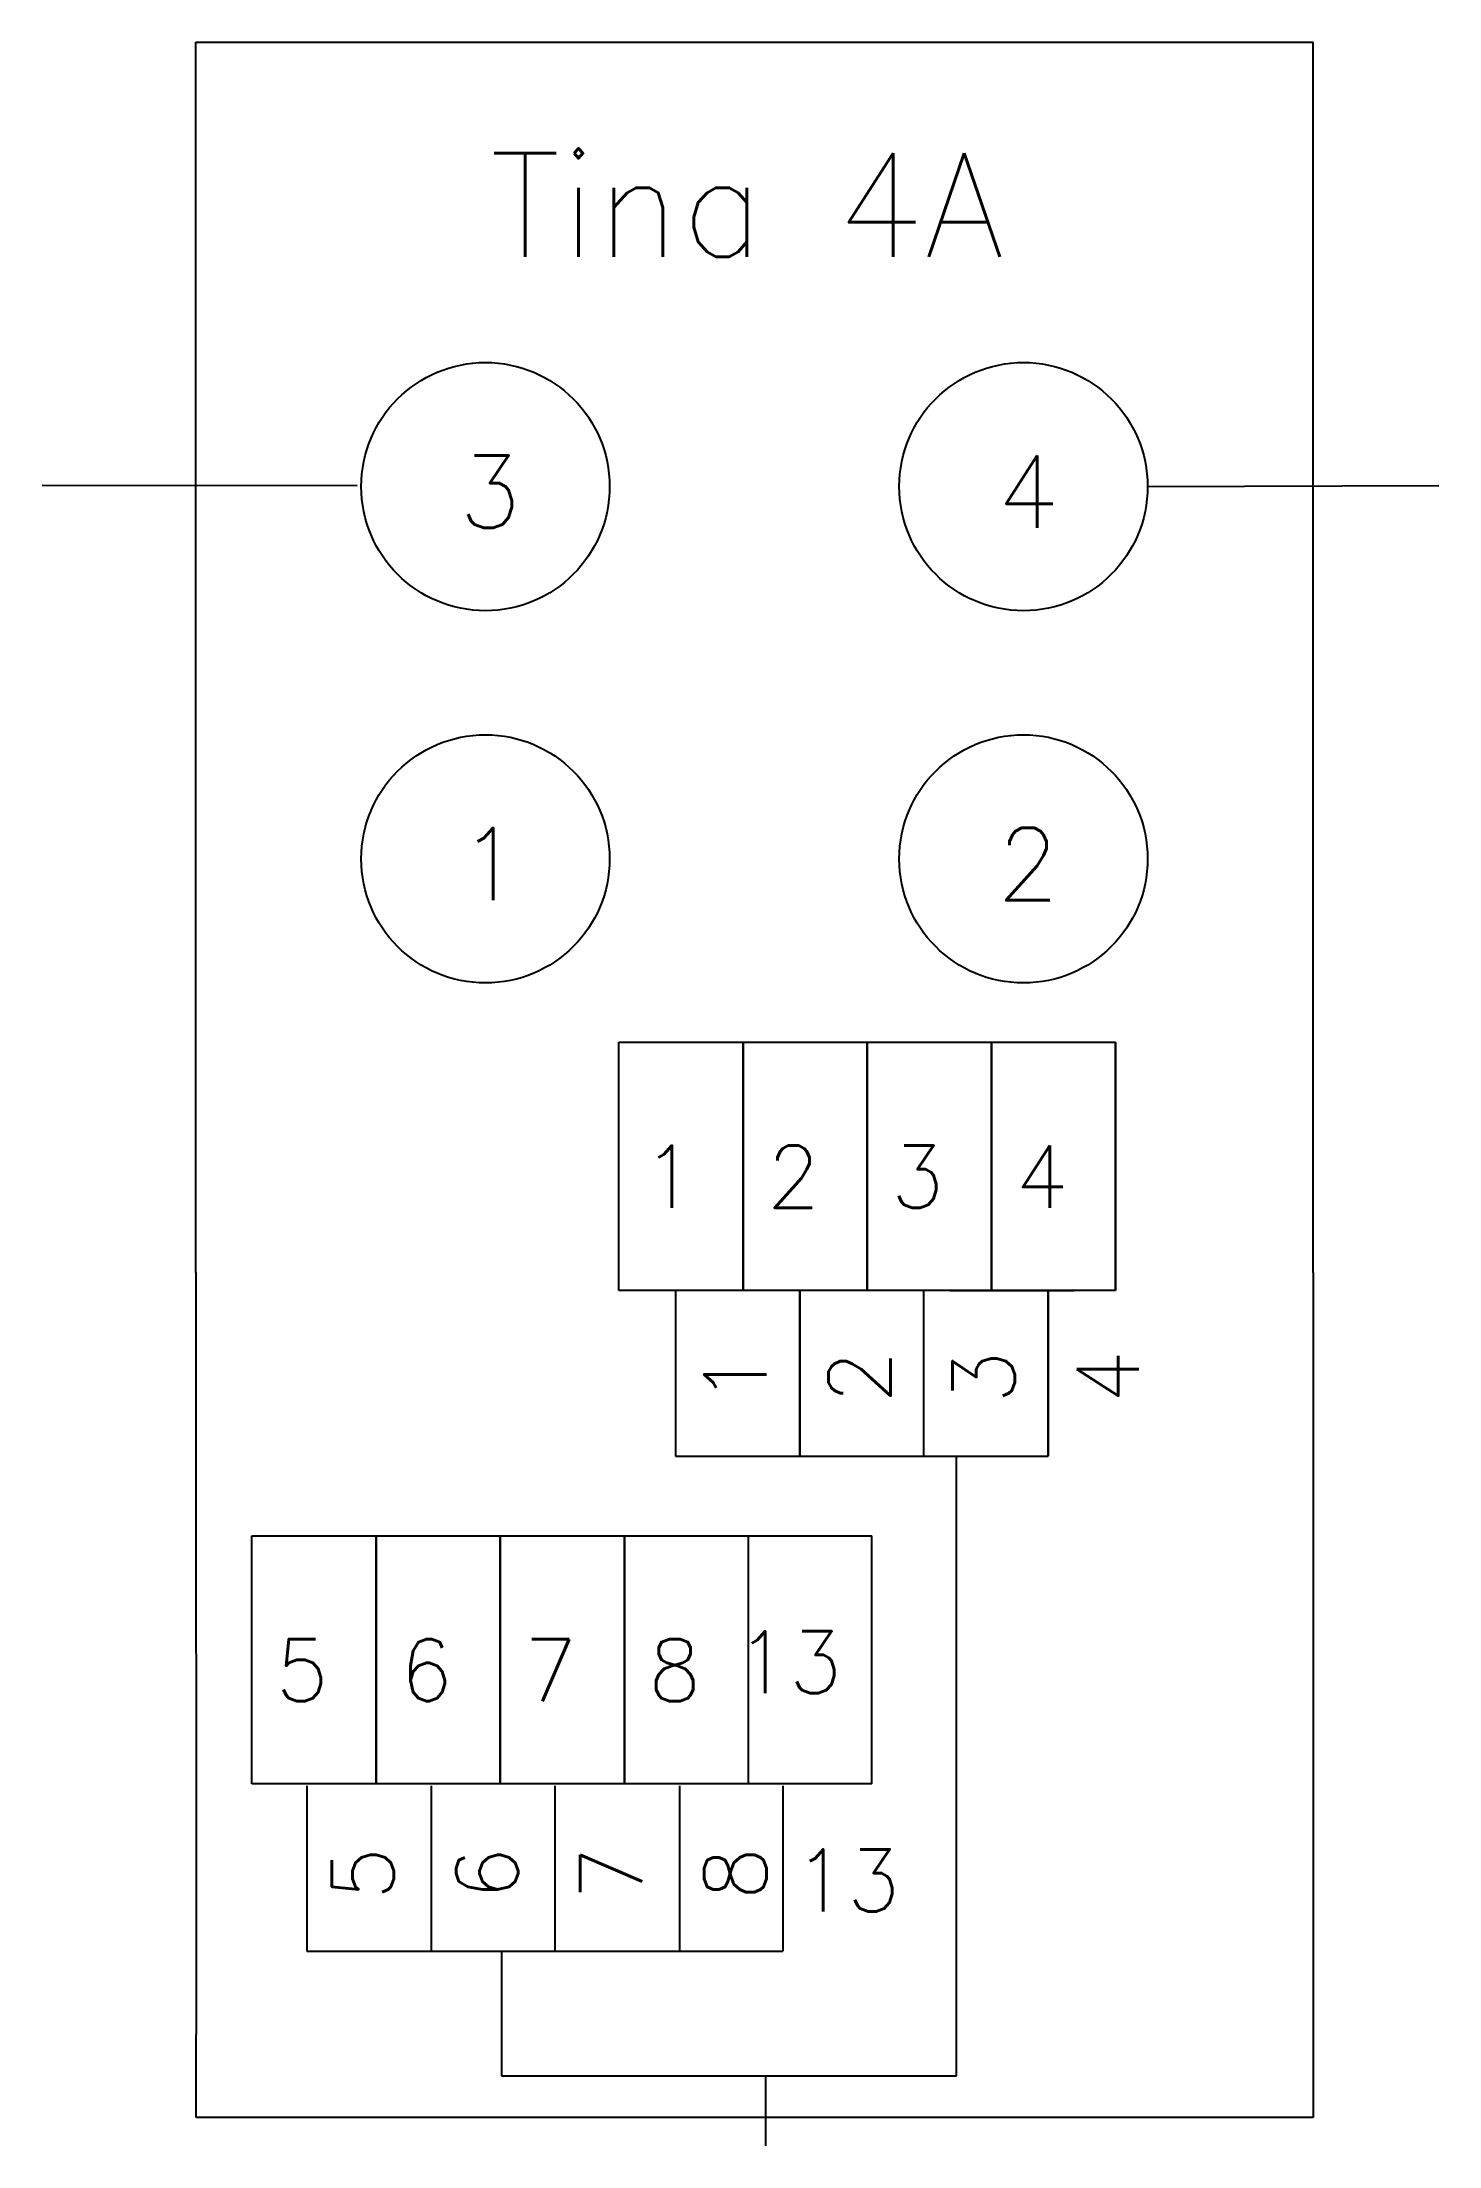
# Model space of a CAD drawing. Header units: millimetres. Extents: x 193.8 to 227.5, y 112.4 to 163.2.
import ezdxf
from ezdxf.enums import TextEntityAlignment as Align

# ---------------------------------------------------------------- set-up
doc = ezdxf.new("R2010")
doc.units = ezdxf.units.MM
doc.layers.add('1', color=7, linetype='Continuous')
doc.layers.add('20', color=7, linetype='Continuous')
doc.styles.add('T0', font='ROMANS.SHX')
doc.styles.add('T20', font='ROMANS.SHX', dxfattribs={"height": 2})

msp = doc.modelspace()

# ---------------------------------------------------------------- linework, layer by layer
for p, q in [((197.462, 163.218), (224.462, 163.218)), ((197.462, 133.472), (197.462, 163.218)), ((224.462, 133.472), (224.462, 163.218)), ((220.462, 152.472), (227.5, 152.5)), ((209.15, 117.067), (211.65, 117.067))]:
    msp.add_line(p, q)
for centre in [(204.462, 152.472), (217.462, 152.472), (204.462, 143.472), (217.462, 143.472)]:
    msp.add_circle(centre, 3)
at = {"layer": '20'}
for p, q in [((201.364, 152.493), (193.75, 152.5)), ((207.688, 139.04), (210.688, 139.04)), ((207.688, 133.04), (207.688, 139.04)), ((210.688, 139.04), (210.688, 133.04)), ((210.688, 133.04), (210.688, 139.04)), ((210.688, 139.04), (213.688, 139.04)), ((213.688, 139.04), (213.688, 133.04)), ((213.688, 133.04), (213.688, 139.04)), ((213.688, 139.04), (216.688, 139.04)), ((216.688, 133.04), (216.688, 139.04)), ((216.688, 139.04), (216.688, 133.04)), ((216.688, 139.04), (219.688, 139.04)), ((219.688, 139.04), (219.688, 133.04)), ((219.688, 133.04), (219.688, 139.04)), ((197.462, 133.472), (197.47, 115.049)), ((224.462, 133.472), (224.462, 115.049)), ((210.688, 133.04), (207.688, 133.04)), ((209.057, 133.034), (209.057, 129.034)), ((213.688, 133.04), (210.688, 133.04)), ((212.057, 133.034), (212.057, 129.034)), ((212.057, 129.034), (212.057, 133.034)), ((216.688, 133.04), (213.688, 133.04)), ((215.057, 129.034), (215.057, 133.034)), ((215.688, 133.04), (218.688, 133.04)), ((219.688, 133.04), (216.688, 133.04)), ((218.057, 133.034), (218.057, 129.034)), ((218.057, 129.034), (218.057, 133.034)), ((218.688, 133.04), (218.688, 133.04)), ((218.688, 133.04), (218.688, 133.04)), ((209.057, 129.034), (212.057, 129.034)), ((212.057, 129.034), (215.057, 129.034)), ((215.057, 129.034), (218.057, 129.034)), ((215.848, 115.566), (215.848, 129.049)), ((198.821, 121.11), (198.821, 127.11)), ((198.821, 127.11), (201.821, 127.11)), ((201.821, 121.11), (201.821, 127.11)), ((201.821, 127.11), (201.821, 121.11)), ((201.821, 127.11), (204.821, 127.11)), ((204.821, 121.11), (204.821, 127.11)), ((204.821, 127.11), (204.821, 121.11)), ((204.821, 127.11), (207.821, 127.11)), ((207.821, 127.11), (210.821, 127.11)), ((207.821, 127.11), (207.821, 121.11)), ((207.821, 121.11), (207.821, 127.11)), ((210.321, 127.11), (213.798, 127.11)), ((210.821, 121.11), (210.821, 127.11)), ((213.798, 121.11), (213.798, 127.11)), ((201.821, 121.11), (198.821, 121.11)), ((200.15, 121.067), (200.15, 117.067)), ((204.821, 121.11), (201.821, 121.11)), ((203.15, 121.067), (203.15, 117.067)), ((207.821, 121.11), (204.821, 121.11)), ((206.15, 117.067), (206.15, 121.067)), ((210.821, 121.11), (207.821, 121.11)), ((209.15, 121.067), (209.15, 117.067)), ((213.798, 121.11), (210.321, 121.11)), ((211.65, 121.067), (211.65, 117.067)), ((200.15, 117.067), (203.15, 117.067)), ((203.15, 117.067), (206.15, 117.067)), ((204.848, 117.049), (204.848, 114.049)), ((206.15, 117.067), (209.15, 117.067)), ((215.848, 114.049), (215.848, 116.049)), ((197.47, 113.049), (197.47, 115.049)), ((224.462, 115.049), (224.462, 113.049)), ((204.848, 114.049), (215.848, 114.049)), ((211.235, 112.358), (211.235, 114.049)), ((224.462, 113.049), (197.47, 113.049))]:
    msp.add_line(p, q, dxfattribs=at)

# ---------------------------------------------------------------- texts
at = {"style": 'T20'}
msp.add_text('Tina 4A', height=2.5, dxfattribs=at).set_placement((204.567, 158.029))
at = {"style": 'T0'}
for s, p in [('3', (204.571, 151.472)), ('4', (217.571, 151.472)), ('1', (204.571, 142.472)), ('2', (217.571, 142.472))]:
    msp.add_text(s, height=1.75, dxfattribs=at).set_placement(p, align=Align.CENTER)
at = {"layer": '1', "style": 'T0'}
for s, p in [('1', (208.26, 135.04)), ('2', (211.26, 135.04)), ('3', (214.26, 135.04)), ('4', (217.26, 135.04)), ('5', (199.392, 123.11)), ('6', (202.392, 123.11)), ('7', (205.392, 123.11)), ('8', (208.392, 123.11)), ('13', (210.51, 123.301)), ('13', (211.912, 118.025))]:
    msp.add_text(s, height=1.5, dxfattribs=at).set_placement(p)
for s, p in [('2', (214.251, 130.302)), ('3', (217.251, 130.302)), ('4', (220.251, 130.302)), ('1', (211.251, 130.302)), ('5', (202.251, 118.302)), ('6', (205.251, 118.302)), ('7', (208.251, 118.302)), ('8', (211.251, 118.302))]:
    msp.add_text(s, height=1.5, rotation=90, dxfattribs=at).set_placement(p)

doc.saveas('drawing.dxf')
